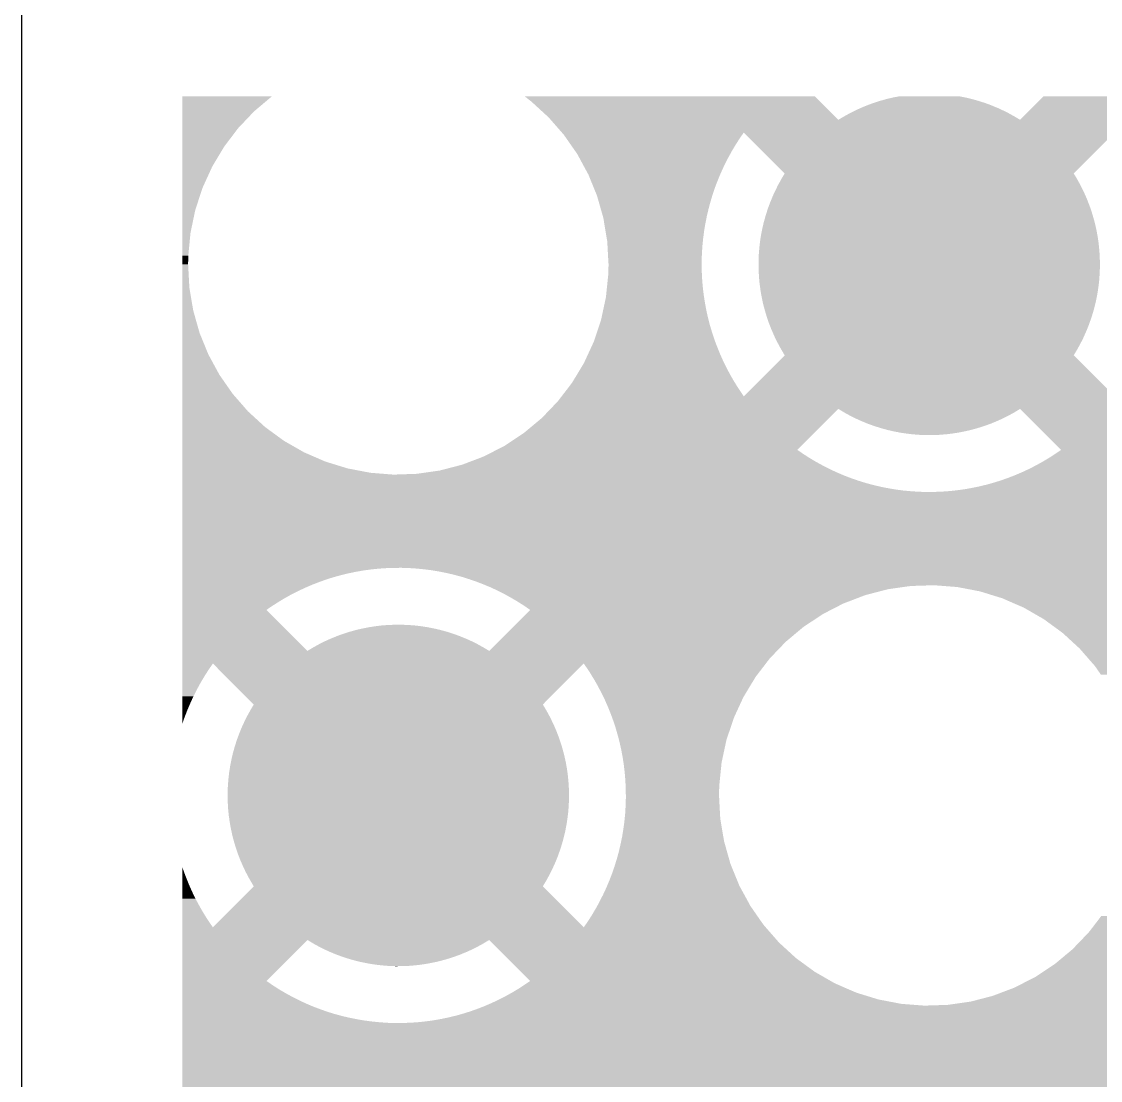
# Model space of a CAD drawing. Extents: x 295 to 953, y 10 to 290.
# Drawn here: x 522.48 to 541.25, y 106.65 to 125.06 of the extents above; entities that cross this region are included whole.
import ezdxf

# ---------------------------------------------------------------- set-up
doc = ezdxf.new("R2010")
doc.units = 0
doc.header["$LTSCALE"] = 5
doc.header["$MEASUREMENT"] = 0
doc.layers.add('GND1', color=7, linetype='CONTINUOUS')

msp = doc.modelspace()

# ---------------------------------------------------------------- linework, layer by layer
at = {"layer": 'GND1'}
msp.add_line((522.478, 271.397), (522.478, 75.599), dxfattribs=at)
for points in [[(525.272, 123.501), (525.272, 123.762), (526.523, 123.501), (526.832, 123.762)], [(525.272, 123.762), (525.272, 123.762), (526.832, 123.762), (526.833, 123.762)], [(525.272, 123.762), (525.272, 123.762), (526.833, 123.762), (526.832, 123.762)], [(531.35, 123.669), (531.232, 123.762), (536.372, 123.669), (536.28, 123.762)], [(531.232, 123.762), (531.232, 123.762), (536.28, 123.762), (536.279, 123.762)], [(537.421, 123.686), (537.525, 123.715), (539.118, 123.686), (539.013, 123.715)], [(537.525, 123.715), (537.532, 123.717), (539.013, 123.715), (539.007, 123.717)], [(537.532, 123.717), (537.637, 123.742), (539.007, 123.717), (538.901, 123.742)], [(537.637, 123.742), (537.644, 123.743), (538.901, 123.742), (538.895, 123.743)], [(537.644, 123.743), (537.741, 123.762), (538.895, 123.743), (538.797, 123.762)], [(540.048, 123.551), (540.259, 123.762), (547.967, 123.551), (547.457, 123.762)], [(531.648, 123.396), (531.35, 123.669), (536.645, 123.396), (536.372, 123.669)], [(536.888, 123.469), (536.985, 123.518), (539.651, 123.469), (539.553, 123.518)], [(536.985, 123.518), (536.991, 123.52), (539.553, 123.518), (539.548, 123.52)], [(536.991, 123.52), (537.09, 123.566), (539.548, 123.52), (539.449, 123.566)], [(537.09, 123.566), (537.096, 123.568), (539.449, 123.566), (539.443, 123.568)], [(537.096, 123.568), (537.196, 123.609), (539.443, 123.568), (539.342, 123.609)], [(537.196, 123.609), (537.202, 123.612), (539.342, 123.609), (539.336, 123.612)], [(537.202, 123.612), (537.305, 123.649), (539.336, 123.612), (539.234, 123.649)], [(537.305, 123.649), (537.311, 123.651), (539.234, 123.649), (539.228, 123.651)], [(537.311, 123.651), (537.414, 123.684), (539.228, 123.651), (539.124, 123.684)], [(537.414, 123.684), (537.421, 123.686), (539.124, 123.684), (539.118, 123.686)], [(539.851, 123.354), (540.047, 123.551), (548.049, 123.354), (547.967, 123.551)], [(525.272, 123.208), (525.272, 123.501), (526.245, 123.208), (526.523, 123.501)], [(531.685, 123.354), (531.648, 123.396), (536.688, 123.354), (536.645, 123.396)], [(531.877, 123.134), (531.685, 123.354), (548.141, 123.134), (548.049, 123.354)], [(536.688, 123.354), (536.781, 123.41), (539.851, 123.354), (539.757, 123.41)], [(536.781, 123.41), (536.787, 123.413), (539.757, 123.41), (539.752, 123.413)], [(536.787, 123.413), (536.882, 123.466), (539.752, 123.413), (539.656, 123.466)], [(536.882, 123.466), (536.888, 123.469), (539.656, 123.466), (539.651, 123.469)], [(525.272, 122.886), (525.272, 123.208), (526.001, 122.886), (526.245, 123.208)], [(531.914, 123.092), (531.877, 123.134), (535.014, 123.092), (535.043, 123.134)], [(535.755, 122.421), (535.043, 123.134), (540.783, 122.421), (541.496, 123.134)], [(531.961, 123.024), (531.914, 123.092), (534.967, 123.024), (535.014, 123.092)], [(532.039, 122.912), (531.961, 123.024), (534.896, 122.912), (534.967, 123.024)], [(525.272, 122.539), (525.272, 122.886), (525.794, 122.539), (526.001, 122.886)], [(532.119, 122.798), (532.039, 122.912), (534.828, 122.798), (534.896, 122.912)], [(532.145, 122.76), (532.119, 122.798), (534.808, 122.76), (534.828, 122.798)], [(532.188, 122.681), (532.145, 122.76), (534.764, 122.681), (534.808, 122.76)], [(532.252, 122.562), (532.188, 122.681), (534.704, 122.562), (534.764, 122.681)], [(525.272, 122.171), (525.272, 122.539), (525.626, 122.171), (525.794, 122.539)], [(532.318, 122.441), (532.252, 122.562), (534.649, 122.441), (534.704, 122.562)], [(532.338, 122.405), (532.318, 122.441), (534.633, 122.405), (534.649, 122.441)], [(532.373, 122.319), (532.338, 122.405), (534.597, 122.319), (534.633, 122.405)], [(535.727, 122.375), (535.755, 122.421), (540.812, 122.375), (540.783, 122.421)], [(532.424, 122.195), (532.373, 122.319), (534.549, 122.195), (534.597, 122.319)], [(532.475, 122.069), (532.424, 122.195), (534.506, 122.069), (534.549, 122.195)], [(535.616, 122.173), (535.64, 122.222), (540.923, 122.173), (540.898, 122.222)], [(535.64, 122.222), (535.67, 122.275), (540.898, 122.222), (540.869, 122.275)], [(535.67, 122.275), (535.696, 122.323), (540.869, 122.275), (540.842, 122.323)], [(535.696, 122.323), (535.727, 122.375), (540.842, 122.323), (540.812, 122.375)], [(525.272, 121.787), (525.272, 122.171), (525.5, 121.787), (525.626, 122.171)], [(532.49, 122.031), (532.475, 122.069), (534.494, 122.031), (534.506, 122.069)], [(532.516, 121.942), (532.49, 122.031), (534.467, 121.942), (534.494, 122.031)], [(535.521, 121.963), (535.541, 122.014), (541.019, 121.963), (540.997, 122.014)], [(535.541, 122.014), (535.566, 122.069), (540.997, 122.014), (540.973, 122.069)], [(535.566, 122.069), (535.589, 122.119), (540.973, 122.069), (540.949, 122.119)], [(535.589, 122.119), (535.616, 122.173), (540.949, 122.119), (540.923, 122.173)], [(532.552, 121.813), (532.516, 121.942), (534.432, 121.813), (534.467, 121.942)], [(535.458, 121.799), (535.479, 121.856), (541.08, 121.799), (541.06, 121.856)], [(535.479, 121.856), (535.498, 121.907), (541.06, 121.856), (541.04, 121.907)], [(535.498, 121.907), (535.521, 121.963), (541.04, 121.907), (541.019, 121.963)], [(525.272, 121.391), (525.272, 121.787), (525.417, 121.391), (525.5, 121.787)], [(532.589, 121.684), (532.552, 121.813), (534.401, 121.684), (534.432, 121.813)], [(532.601, 121.642), (532.589, 121.684), (534.393, 121.642), (534.401, 121.684)], [(532.615, 121.553), (532.601, 121.642), (534.375, 121.553), (534.393, 121.642)], [(535.392, 121.578), (535.409, 121.637), (541.146, 121.578), (541.13, 121.637)], [(535.409, 121.637), (535.423, 121.689), (541.13, 121.637), (541.115, 121.689)], [(535.423, 121.689), (535.442, 121.747), (541.115, 121.689), (541.097, 121.747)], [(535.442, 121.747), (535.458, 121.799), (541.097, 121.747), (541.08, 121.799)], [(532.637, 121.422), (532.615, 121.553), (534.353, 121.422), (534.375, 121.553)], [(535.355, 121.412), (535.366, 121.466), (541.184, 121.412), (541.172, 121.466)], [(535.366, 121.466), (535.38, 121.525), (541.172, 121.466), (541.159, 121.525)], [(535.38, 121.525), (535.392, 121.578), (541.159, 121.525), (541.146, 121.578)], [(525.272, 120.989), (525.272, 121.391), (525.378, 120.989), (525.417, 121.391)], [(532.659, 121.29), (532.637, 121.422), (534.336, 121.29), (534.353, 121.422)], [(532.667, 121.243), (532.659, 121.29), (534.331, 121.243), (534.336, 121.29)], [(535.326, 121.239), (535.335, 121.299), (541.212, 121.239), (541.204, 121.299)], [(535.335, 121.299), (535.344, 121.353), (541.204, 121.299), (541.194, 121.353)], [(535.344, 121.353), (535.355, 121.412), (541.194, 121.353), (541.184, 121.412)], [(532.672, 121.158), (532.667, 121.243), (534.323, 121.158), (534.331, 121.243)], [(532.679, 121.025), (532.672, 121.158), (534.314, 121.025), (534.323, 121.158)], [(535.304, 121.01), (535.309, 121.07), (541.234, 121.01), (541.23, 121.07)], [(535.309, 121.07), (535.313, 121.124), (541.23, 121.07), (541.225, 121.124)], [(535.313, 121.124), (535.32, 121.185), (541.225, 121.124), (541.219, 121.185)], [(535.32, 121.185), (535.326, 121.239), (541.219, 121.185), (541.212, 121.239)], [(525.272, 120.84), (525.272, 120.989), (525.375, 120.84), (525.378, 120.989)], [(532.687, 120.892), (532.679, 121.025), (534.31, 120.892), (534.314, 121.025)], [(532.69, 120.84), (532.687, 120.892), (534.31, 120.84), (534.31, 120.892)], [(535.299, 120.84), (535.3, 120.894), (541.239, 120.84), (541.238, 120.894)], [(535.3, 120.894), (535.302, 120.955), (541.238, 120.894), (541.237, 120.955)], [(535.302, 120.955), (535.304, 121.01), (541.237, 120.955), (541.234, 121.01)], [(525.272, 120.436), (525.272, 120.84), (525.397, 120.436), (525.375, 120.84)], [(532.686, 120.673), (532.687, 120.707), (534.314, 120.673), (534.312, 120.707)], [(532.687, 120.707), (532.69, 120.84), (534.312, 120.707), (534.31, 120.84)], [(535.3, 120.785), (535.299, 120.84), (541.239, 120.785), (541.239, 120.84)], [(535.301, 120.725), (535.3, 120.785), (541.236, 120.725), (541.239, 120.785)], [(535.305, 120.67), (535.301, 120.725), (541.234, 120.67), (541.236, 120.725)], [(532.662, 120.441), (532.676, 120.574), (534.33, 120.441), (534.319, 120.574)], [(532.676, 120.574), (532.686, 120.673), (534.319, 120.574), (534.314, 120.673)], [(535.308, 120.61), (535.305, 120.67), (541.23, 120.61), (541.234, 120.67)], [(535.313, 120.555), (535.308, 120.61), (541.226, 120.555), (541.23, 120.61)], [(535.319, 120.495), (535.313, 120.555), (541.219, 120.495), (541.226, 120.555)], [(525.272, 120.038), (525.272, 120.436), (525.464, 120.038), (525.397, 120.436)], [(532.649, 120.309), (532.662, 120.441), (534.346, 120.309), (534.33, 120.441)], [(535.327, 120.441), (535.319, 120.495), (541.212, 120.441), (541.219, 120.495)], [(535.335, 120.381), (535.327, 120.441), (541.203, 120.381), (541.212, 120.441)], [(535.344, 120.327), (535.335, 120.381), (541.195, 120.327), (541.203, 120.381)], [(535.355, 120.267), (535.344, 120.327), (541.183, 120.267), (541.195, 120.327)], [(532.597, 120.047), (532.625, 120.178), (534.39, 120.047), (534.366, 120.178)], [(532.625, 120.178), (532.645, 120.271), (534.366, 120.178), (534.352, 120.271)], [(532.645, 120.271), (532.649, 120.309), (534.352, 120.271), (534.346, 120.309)], [(535.366, 120.214), (535.355, 120.267), (541.173, 120.214), (541.183, 120.267)], [(535.379, 120.155), (535.366, 120.214), (541.159, 120.155), (541.173, 120.214)], [(535.393, 120.102), (535.379, 120.155), (541.146, 120.102), (541.159, 120.155)], [(525.272, 119.649), (525.272, 120.038), (525.574, 119.649), (525.464, 120.038)], [(532.569, 119.917), (532.597, 120.047), (534.419, 119.917), (534.39, 120.047)], [(535.408, 120.043), (535.393, 120.102), (541.13, 120.043), (541.146, 120.102)], [(535.424, 119.991), (535.408, 120.043), (541.115, 119.991), (541.13, 120.043)], [(535.441, 119.933), (535.424, 119.991), (541.097, 119.933), (541.115, 119.991)], [(532.489, 119.661), (532.531, 119.788), (534.49, 119.661), (534.452, 119.788)], [(532.531, 119.788), (532.56, 119.876), (534.452, 119.788), (534.43, 119.876)], [(532.56, 119.876), (532.569, 119.917), (534.43, 119.876), (534.419, 119.917)], [(535.459, 119.881), (535.441, 119.933), (541.08, 119.881), (541.097, 119.933)], [(535.478, 119.824), (535.459, 119.881), (541.059, 119.824), (541.08, 119.881)], [(535.498, 119.773), (535.478, 119.824), (541.041, 119.773), (541.059, 119.824)], [(535.52, 119.716), (535.498, 119.773), (541.018, 119.716), (541.041, 119.773)], [(525.272, 119.274), (525.272, 119.649), (525.727, 119.274), (525.574, 119.649)], [(532.446, 119.534), (532.489, 119.661), (534.532, 119.534), (534.49, 119.661)], [(535.542, 119.666), (535.52, 119.716), (540.997, 119.666), (541.018, 119.716)], [(535.566, 119.61), (535.542, 119.666), (540.972, 119.61), (540.997, 119.666)], [(535.589, 119.561), (535.566, 119.61), (540.95, 119.561), (540.972, 119.61)], [(532.337, 119.286), (532.394, 119.41), (534.628, 119.286), (534.578, 119.41)], [(532.394, 119.41), (532.432, 119.492), (534.578, 119.41), (534.547, 119.492)], [(532.432, 119.492), (532.446, 119.534), (534.547, 119.492), (534.532, 119.534)], [(535.615, 119.507), (535.589, 119.561), (540.923, 119.507), (540.95, 119.561)], [(535.641, 119.458), (535.615, 119.507), (540.898, 119.458), (540.923, 119.507)], [(535.669, 119.405), (535.641, 119.458), (540.869, 119.405), (540.898, 119.458)], [(535.696, 119.357), (535.669, 119.405), (540.843, 119.357), (540.869, 119.405)], [(525.272, 118.919), (525.272, 119.274), (525.92, 118.919), (525.727, 119.274)], [(532.281, 119.165), (532.337, 119.286), (534.682, 119.165), (534.628, 119.286)], [(535.043, 118.546), (535.755, 119.258), (541.496, 118.546), (540.783, 119.258)], [(535.727, 119.305), (535.696, 119.357), (540.811, 119.305), (540.843, 119.357)], [(535.755, 119.258), (535.727, 119.305), (540.783, 119.258), (540.811, 119.305)], [(532.144, 118.928), (532.214, 119.045), (534.803, 118.928), (534.74, 119.045)], [(532.214, 119.045), (532.263, 119.126), (534.74, 119.045), (534.701, 119.126)], [(532.263, 119.126), (532.281, 119.165), (534.701, 119.126), (534.682, 119.165)], [(525.272, 118.588), (525.272, 118.919), (526.151, 118.588), (525.92, 118.919)], [(532.074, 118.812), (532.144, 118.928), (534.869, 118.812), (534.803, 118.928)], [(531.908, 118.589), (531.993, 118.699), (535.013, 118.589), (534.939, 118.699)], [(531.993, 118.699), (532.054, 118.78), (534.939, 118.699), (534.889, 118.78)], [(532.054, 118.78), (532.074, 118.812), (534.889, 118.78), (534.869, 118.812)], [(525.272, 118.283), (525.272, 118.588), (526.417, 118.283), (526.151, 118.588)], [(531.681, 118.326), (531.808, 118.459), (548.182, 118.326), (548.182, 118.459)], [(531.808, 118.459), (531.875, 118.546), (548.182, 118.459), (548.182, 118.546)], [(531.875, 118.546), (531.908, 118.589), (535.043, 118.546), (535.013, 118.589)], [(525.272, 118.01), (525.272, 118.283), (526.715, 118.01), (526.417, 118.283)], [(531.529, 118.167), (531.681, 118.326), (536.529, 118.167), (536.688, 118.326)], [(536.781, 118.27), (536.688, 118.326), (539.757, 118.27), (539.851, 118.326)], [(536.786, 118.266), (536.781, 118.27), (539.752, 118.266), (539.757, 118.27)], [(536.882, 118.214), (536.786, 118.266), (539.657, 118.214), (539.752, 118.266)], [(540.561, 117.616), (539.851, 118.326), (548.182, 117.616), (548.182, 118.326)], [(531.218, 117.908), (531.529, 118.167), (536.27, 117.908), (536.529, 118.167)], [(536.887, 118.211), (536.882, 118.214), (539.651, 118.211), (539.657, 118.214)], [(536.985, 118.162), (536.887, 118.211), (539.554, 118.162), (539.651, 118.211)], [(536.99, 118.159), (536.985, 118.162), (539.548, 118.159), (539.554, 118.162)], [(537.09, 118.114), (536.99, 118.159), (539.449, 118.114), (539.548, 118.159)], [(537.095, 118.112), (537.09, 118.114), (539.443, 118.112), (539.449, 118.114)], [(537.197, 118.07), (537.095, 118.112), (539.342, 118.07), (539.443, 118.112)], [(537.202, 118.068), (537.197, 118.07), (539.336, 118.068), (539.342, 118.07)], [(537.305, 118.031), (537.202, 118.068), (539.234, 118.031), (539.336, 118.068)], [(525.272, 117.772), (525.272, 118.01), (527.041, 117.772), (526.715, 118.01)], [(530.881, 117.684), (531.218, 117.908), (536.046, 117.684), (536.27, 117.908)], [(537.31, 118.029), (537.305, 118.031), (539.228, 118.029), (539.234, 118.031)], [(537.415, 117.996), (537.31, 118.029), (539.124, 117.996), (539.228, 118.029)], [(537.42, 117.994), (537.415, 117.996), (539.118, 117.994), (539.124, 117.996)], [(537.526, 117.965), (537.42, 117.994), (539.013, 117.965), (539.118, 117.994)], [(537.531, 117.963), (537.526, 117.965), (539.007, 117.963), (539.013, 117.965)], [(537.638, 117.938), (537.531, 117.963), (538.901, 117.938), (539.007, 117.963)], [(537.643, 117.937), (537.638, 117.938), (538.895, 117.937), (538.901, 117.938)], [(537.751, 117.916), (537.643, 117.937), (538.788, 117.916), (538.895, 117.937)], [(537.756, 117.914), (537.751, 117.916), (538.781, 117.914), (538.788, 117.916)], [(537.865, 117.898), (537.756, 117.914), (538.674, 117.898), (538.781, 117.914)], [(537.87, 117.897), (537.865, 117.898), (538.667, 117.897), (538.674, 117.898)], [(537.98, 117.884), (537.87, 117.897), (538.56, 117.884), (538.667, 117.897)], [(537.985, 117.884), (537.98, 117.884), (538.552, 117.884), (538.56, 117.884)], [(538.095, 117.875), (537.985, 117.884), (538.445, 117.875), (538.552, 117.884)], [(525.272, 117.571), (525.272, 117.772), (527.392, 117.571), (527.041, 117.772)], [(538.1, 117.875), (538.095, 117.875), (538.436, 117.875), (538.445, 117.875)], [(538.212, 117.87), (538.1, 117.875), (538.33, 117.87), (538.436, 117.875)], [(538.215, 117.87), (538.212, 117.87), (538.215, 117.87), (538.33, 117.87)], [(525.272, 117.41), (525.272, 117.571), (527.763, 117.41), (527.392, 117.571)], [(530.522, 117.5), (530.596, 117.538), (536.145, 117.5), (536.085, 117.538)], [(530.596, 117.538), (530.743, 117.613), (536.085, 117.538), (535.975, 117.613)], [(530.743, 117.613), (530.881, 117.684), (535.975, 117.613), (536.046, 117.684)], [(540.366, 117.481), (540.477, 117.554), (548.198, 117.481), (548.19, 117.554)], [(540.477, 117.554), (540.563, 117.613), (548.19, 117.554), (548.183, 117.613)], [(540.563, 117.613), (540.561, 117.616), (548.183, 117.613), (548.182, 117.616)], [(525.272, 117.291), (525.272, 117.41), (528.149, 117.291), (527.763, 117.41)], [(529.833, 117.275), (530.064, 117.335), (536.547, 117.275), (536.428, 117.335)], [(530.064, 117.335), (530.144, 117.356), (536.428, 117.335), (536.39, 117.356)], [(530.144, 117.356), (530.257, 117.399), (536.39, 117.356), (536.311, 117.399)], [(530.257, 117.399), (530.435, 117.466), (536.311, 117.399), (536.197, 117.466)], [(530.435, 117.466), (530.522, 117.5), (536.197, 117.466), (536.145, 117.5)], [(540.031, 117.294), (540.135, 117.348), (548.246, 117.294), (548.229, 117.348)], [(540.135, 117.348), (540.252, 117.413), (548.229, 117.348), (548.208, 117.413)], [(540.252, 117.413), (540.27, 117.424), (548.208, 117.413), (548.205, 117.424)], [(540.27, 117.424), (540.366, 117.481), (548.205, 117.424), (548.198, 117.481)], [(525.272, 117.215), (525.272, 117.291), (528.546, 117.215), (528.149, 117.291)], [(525.272, 117.183), (525.272, 117.215), (528.949, 117.183), (528.546, 117.215)], [(525.272, 117.167), (525.272, 117.183), (536.79, 117.167), (536.752, 117.183)], [(525.272, 117.12), (525.272, 117.167), (536.914, 117.12), (536.79, 117.167)], [(528.949, 117.183), (529.353, 117.197), (536.752, 117.183), (536.721, 117.197)], [(529.353, 117.197), (529.509, 117.219), (536.721, 117.197), (536.668, 117.219)], [(529.509, 117.219), (529.753, 117.254), (536.668, 117.219), (536.592, 117.254)], [(529.753, 117.254), (529.833, 117.275), (536.592, 117.254), (536.547, 117.275)], [(539.525, 117.085), (539.651, 117.13), (548.333, 117.085), (548.315, 117.13)], [(539.651, 117.13), (539.775, 117.178), (548.315, 117.13), (548.295, 117.178)], [(539.775, 117.178), (539.897, 117.231), (548.295, 117.178), (548.273, 117.231)], [(539.897, 117.231), (540.017, 117.287), (548.273, 117.231), (548.249, 117.287)], [(540.017, 117.287), (540.031, 117.294), (548.249, 117.287), (548.246, 117.294)], [(525.272, 117.076), (525.272, 117.12), (537.04, 117.076), (536.914, 117.12)], [(525.272, 117.037), (525.272, 117.076), (537.167, 117.037), (537.04, 117.076)], [(525.272, 117.002), (525.272, 117.037), (537.296, 117.002), (537.167, 117.037)], [(525.272, 116.972), (525.272, 117.002), (537.425, 116.972), (537.296, 117.002)], [(525.272, 116.946), (525.272, 116.972), (537.556, 116.946), (537.425, 116.972)], [(525.272, 116.924), (525.272, 116.946), (537.687, 116.924), (537.556, 116.946)], [(538.88, 116.928), (539.011, 116.951), (548.398, 116.928), (548.389, 116.951)], [(539.011, 116.951), (539.141, 116.978), (548.389, 116.951), (548.378, 116.978)], [(539.141, 116.978), (539.27, 117.009), (548.378, 116.978), (548.365, 117.009)], [(539.27, 117.009), (539.398, 117.045), (548.365, 117.009), (548.35, 117.045)], [(539.398, 117.045), (539.525, 117.085), (548.35, 117.045), (548.333, 117.085)], [(525.272, 116.906), (525.272, 116.924), (537.819, 116.906), (537.687, 116.924)], [(525.272, 116.894), (525.272, 116.906), (537.951, 116.894), (537.819, 116.906)], [(525.272, 116.885), (525.272, 116.894), (538.084, 116.885), (537.951, 116.894)], [(525.272, 116.881), (525.272, 116.885), (538.217, 116.881), (538.084, 116.885)], [(525.272, 116.311), (525.272, 116.881), (548.654, 116.311), (548.418, 116.881)], [(538.217, 116.881), (538.35, 116.882), (548.418, 116.881), (548.418, 116.882)], [(538.35, 116.882), (538.483, 116.887), (548.418, 116.882), (548.416, 116.887)], [(538.483, 116.887), (538.616, 116.896), (548.416, 116.887), (548.412, 116.896)], [(538.616, 116.896), (538.748, 116.91), (548.412, 116.896), (548.406, 116.91)], [(538.748, 116.91), (538.88, 116.928), (548.406, 116.91), (548.398, 116.928)], [(525.272, 116.142), (525.272, 116.311), (548.748, 116.142), (548.654, 116.311)], [(525.272, 115.999), (525.272, 116.142), (548.879, 115.999), (548.748, 116.142)], [(525.272, 115.89), (525.272, 115.999), (549.038, 115.89), (548.879, 115.999)], [(525.272, 115.859), (525.272, 115.89), (549.105, 115.859), (549.038, 115.89)], [(525.272, 115.562), (525.272, 115.859), (549.816, 115.562), (549.105, 115.859)], [(525.272, 115.561), (525.272, 115.562), (528.952, 115.561), (529.085, 115.562)], [(525.272, 115.556), (525.272, 115.561), (528.819, 115.556), (528.952, 115.561)], [(525.272, 115.547), (525.272, 115.556), (528.686, 115.547), (528.819, 115.556)], [(525.272, 115.533), (525.272, 115.547), (528.554, 115.533), (528.686, 115.547)], [(525.272, 115.515), (525.272, 115.533), (528.422, 115.515), (528.554, 115.533)], [(525.272, 115.492), (525.272, 115.515), (528.291, 115.492), (528.422, 115.515)], [(525.272, 115.465), (525.272, 115.492), (528.161, 115.465), (528.291, 115.492)], [(525.272, 115.433), (525.272, 115.465), (528.031, 115.433), (528.161, 115.465)], [(529.218, 115.558), (529.085, 115.562), (549.825, 115.558), (549.816, 115.562)], [(529.35, 115.549), (529.218, 115.558), (549.846, 115.549), (549.825, 115.558)], [(529.483, 115.536), (529.35, 115.549), (549.876, 115.536), (549.846, 115.549)], [(529.615, 115.519), (529.483, 115.536), (549.918, 115.519), (549.876, 115.536)], [(529.746, 115.497), (529.615, 115.519), (549.97, 115.497), (549.918, 115.519)], [(529.876, 115.471), (529.746, 115.497), (550.033, 115.471), (549.97, 115.497)], [(529.985, 115.445), (529.876, 115.471), (550.094, 115.445), (550.033, 115.471)], [(530.006, 115.44), (529.985, 115.445), (550.111, 115.44), (550.094, 115.445)], [(530.134, 115.406), (530.006, 115.44), (550.232, 115.406), (550.111, 115.44)], [(525.272, 115.398), (525.272, 115.433), (527.903, 115.398), (528.031, 115.433)], [(525.272, 115.358), (525.272, 115.398), (527.776, 115.358), (527.903, 115.398)], [(525.272, 115.313), (525.272, 115.358), (527.651, 115.313), (527.776, 115.358)], [(525.272, 115.265), (525.272, 115.313), (527.527, 115.265), (527.651, 115.313)], [(525.272, 115.212), (525.272, 115.265), (527.405, 115.212), (527.527, 115.265)], [(530.179, 115.392), (530.134, 115.406), (550.28, 115.392), (550.232, 115.406)], [(530.216, 115.38), (530.179, 115.392), (550.418, 115.38), (550.28, 115.392)], [(530.261, 115.366), (530.216, 115.38), (614.876, 115.366), (614.882, 115.38)], [(530.387, 115.323), (530.261, 115.366), (614.857, 115.323), (614.876, 115.366)], [(530.405, 115.316), (530.387, 115.323), (614.854, 115.316), (614.857, 115.323)], [(530.511, 115.275), (530.405, 115.316), (614.839, 115.275), (614.854, 115.316)], [(530.549, 115.259), (530.511, 115.275), (614.833, 115.259), (614.839, 115.275)], [(530.58, 115.246), (530.549, 115.259), (537.949, 115.246), (538.353, 115.259)], [(538.547, 115.244), (538.353, 115.259), (614.827, 115.244), (614.833, 115.259)], [(525.272, 115.155), (525.272, 115.212), (527.284, 115.155), (527.405, 115.212)], [(525.272, 115.095), (525.272, 115.155), (527.166, 115.095), (527.284, 115.155)], [(525.272, 115.03), (525.272, 115.095), (527.05, 115.03), (527.166, 115.095)], [(530.634, 115.224), (530.58, 115.246), (537.792, 115.224), (537.949, 115.246)], [(530.71, 115.189), (530.634, 115.224), (537.549, 115.189), (537.792, 115.224)], [(530.755, 115.168), (530.71, 115.189), (537.468, 115.168), (537.549, 115.189)], [(530.873, 115.108), (530.755, 115.168), (537.237, 115.108), (537.468, 115.168)], [(530.911, 115.087), (530.873, 115.108), (537.157, 115.087), (537.237, 115.108)], [(530.99, 115.044), (530.911, 115.087), (537.044, 115.044), (537.157, 115.087)], [(538.756, 115.228), (538.547, 115.244), (614.822, 115.228), (614.827, 115.244)], [(539.055, 115.171), (538.756, 115.228), (614.805, 115.171), (614.822, 115.228)], [(539.153, 115.152), (539.055, 115.171), (614.8, 115.152), (614.805, 115.171)], [(539.334, 115.096), (539.153, 115.152), (614.787, 115.096), (614.8, 115.152)], [(539.539, 115.033), (539.334, 115.096), (614.775, 115.033), (614.787, 115.096)], [(525.272, 114.961), (525.272, 115.03), (526.936, 114.961), (527.05, 115.03)], [(525.272, 114.889), (525.272, 114.961), (526.824, 114.889), (526.936, 114.961)], [(525.272, 114.83), (525.272, 114.889), (526.738, 114.83), (526.824, 114.889)], [(531.105, 114.976), (530.99, 115.044), (536.867, 114.976), (537.044, 115.044)], [(531.157, 114.943), (531.105, 114.976), (536.78, 114.943), (536.867, 114.976)], [(531.217, 114.905), (531.157, 114.943), (536.705, 114.905), (536.78, 114.943)], [(531.326, 114.83), (531.217, 114.905), (536.559, 114.83), (536.705, 114.905)], [(539.567, 115.021), (539.539, 115.033), (614.773, 115.021), (614.775, 115.033)], [(539.742, 114.944), (539.567, 115.021), (614.764, 114.944), (614.773, 115.021)], [(539.91, 114.872), (539.742, 114.944), (614.759, 114.872), (614.764, 114.944)], [(525.272, 114.117), (525.272, 114.83), (527.451, 114.117), (526.738, 114.83)], [(531.032, 114.535), (531.255, 114.758), (536.083, 114.535), (536.42, 114.758)], [(531.255, 114.758), (531.326, 114.83), (536.42, 114.758), (536.559, 114.83)], [(539.917, 114.868), (539.91, 114.872), (614.759, 114.868), (614.759, 114.872)], [(540.051, 114.791), (539.917, 114.868), (614.758, 114.791), (614.759, 114.868)], [(540.184, 114.714), (540.051, 114.791), (614.762, 114.714), (614.758, 114.791)], [(540.26, 114.671), (540.184, 114.714), (614.767, 114.671), (614.762, 114.714)], [(528.295, 114.48), (528.4, 114.505), (529.77, 114.48), (529.664, 114.505)], [(528.4, 114.505), (528.407, 114.506), (529.664, 114.505), (529.658, 114.506)], [(528.407, 114.506), (528.513, 114.527), (529.658, 114.506), (529.551, 114.527)], [(528.513, 114.527), (528.52, 114.528), (529.551, 114.527), (529.545, 114.528)], [(528.52, 114.528), (528.627, 114.545), (529.545, 114.528), (529.437, 114.545)], [(528.627, 114.545), (528.634, 114.546), (529.437, 114.545), (529.431, 114.546)], [(528.634, 114.546), (528.742, 114.559), (529.431, 114.546), (529.322, 114.559)], [(528.742, 114.559), (528.749, 114.559), (529.322, 114.559), (529.317, 114.559)], [(528.749, 114.559), (528.856, 114.568), (529.317, 114.559), (529.207, 114.568)], [(528.856, 114.568), (528.865, 114.568), (529.207, 114.568), (529.202, 114.568)], [(528.865, 114.568), (528.972, 114.572), (529.202, 114.568), (529.09, 114.572)], [(528.972, 114.572), (529.087, 114.572), (529.09, 114.572), (529.087, 114.572)], [(530.773, 114.276), (531.032, 114.535), (535.773, 114.276), (536.083, 114.535)], [(540.305, 114.638), (540.26, 114.671), (614.771, 114.638), (614.767, 114.671)], [(540.409, 114.562), (540.305, 114.638), (614.784, 114.562), (614.771, 114.638)], [(540.511, 114.488), (540.409, 114.562), (614.801, 114.488), (614.784, 114.562)], [(527.754, 114.284), (527.853, 114.329), (530.311, 114.284), (530.212, 114.329)], [(527.853, 114.329), (527.859, 114.331), (530.212, 114.329), (530.206, 114.331)], [(527.859, 114.331), (527.959, 114.372), (530.206, 114.331), (530.105, 114.372)], [(527.959, 114.372), (527.965, 114.375), (530.105, 114.372), (530.099, 114.375)], [(527.965, 114.375), (528.068, 114.412), (530.099, 114.375), (529.997, 114.412)], [(528.068, 114.412), (528.074, 114.414), (529.997, 114.412), (529.991, 114.414)], [(528.074, 114.414), (528.177, 114.447), (529.991, 114.414), (529.887, 114.447)], [(528.177, 114.447), (528.184, 114.449), (529.887, 114.447), (529.881, 114.449)], [(528.184, 114.449), (528.288, 114.478), (529.881, 114.449), (529.776, 114.478)], [(528.288, 114.478), (528.295, 114.48), (529.776, 114.478), (529.77, 114.48)], [(540.587, 114.432), (540.511, 114.488), (614.817, 114.432), (614.801, 114.488)], [(540.607, 114.414), (540.587, 114.432), (614.822, 114.414), (614.817, 114.432)], [(540.686, 114.342), (540.607, 114.414), (614.848, 114.342), (614.822, 114.414)], [(540.763, 114.271), (540.686, 114.342), (614.878, 114.271), (614.848, 114.342)], [(527.451, 114.117), (527.544, 114.173), (530.614, 114.117), (530.52, 114.173)], [(527.544, 114.173), (527.55, 114.176), (530.52, 114.173), (530.515, 114.176)], [(527.55, 114.176), (527.645, 114.229), (530.515, 114.176), (530.419, 114.229)], [(527.645, 114.229), (527.651, 114.232), (530.419, 114.229), (530.414, 114.232)], [(527.651, 114.232), (527.748, 114.281), (530.414, 114.232), (530.316, 114.281)], [(527.748, 114.281), (527.754, 114.284), (530.316, 114.281), (530.311, 114.284)], [(530.614, 114.117), (530.773, 114.276), (535.621, 114.117), (535.773, 114.276)], [(540.838, 114.202), (540.763, 114.271), (614.912, 114.202), (614.878, 114.271)], [(540.885, 114.159), (540.838, 114.202), (614.937, 114.159), (614.912, 114.202)], [(540.906, 114.135), (540.885, 114.159), (614.95, 114.135), (614.937, 114.159)], [(540.962, 114.071), (540.906, 114.135), (614.992, 114.071), (614.95, 114.135)], [(525.272, 113.984), (525.272, 114.117), (535.493, 113.984), (535.621, 114.117)], [(525.272, 113.897), (525.272, 113.984), (535.427, 113.897), (535.493, 113.984)], [(540.973, 114.058), (540.962, 114.071), (615.001, 114.058), (614.992, 114.071)], [(540.998, 114.03), (540.973, 114.058), (669.978, 114.03), (670.012, 114.058)], [(541.038, 113.984), (540.998, 114.03), (669.938, 113.984), (669.978, 114.03)], [(541.151, 113.855), (541.038, 113.984), (615.422, 113.855), (615.551, 113.984)], [(525.272, 113.787), (525.272, 113.897), (525.73, 113.787), (525.806, 113.897)], [(525.272, 113.675), (525.272, 113.787), (525.659, 113.675), (525.73, 113.787)], [(526.518, 113.184), (525.806, 113.897), (531.546, 113.184), (532.259, 113.897)], [(532.289, 113.854), (532.259, 113.897), (535.394, 113.854), (535.427, 113.897)], [(532.363, 113.744), (532.289, 113.854), (535.309, 113.744), (535.394, 113.854)], [(541.227, 113.746), (541.151, 113.855), (615.313, 113.746), (615.422, 113.855)], [(525.272, 113.561), (525.272, 113.675), (525.591, 113.561), (525.659, 113.675)], [(525.272, 113.444), (525.272, 113.561), (525.527, 113.444), (525.591, 113.561)], [(532.412, 113.663), (532.363, 113.744), (535.247, 113.663), (535.309, 113.744)], [(532.433, 113.63), (532.412, 113.663), (535.228, 113.63), (535.247, 113.663)], [(532.499, 113.515), (532.433, 113.63), (535.158, 113.515), (535.228, 113.63)], [(541.256, 113.704), (541.227, 113.746), (615.377, 113.704), (615.313, 113.746)], [(525.272, 113.325), (525.272, 113.444), (525.467, 113.325), (525.527, 113.444)], [(532.561, 113.397), (532.499, 113.515), (535.087, 113.397), (535.158, 113.515)], [(532.6, 113.317), (532.561, 113.397), (535.039, 113.317), (535.087, 113.397)], [(525.272, 113.204), (525.272, 113.325), (525.412, 113.204), (525.467, 113.325)], [(525.272, 113.082), (525.272, 113.204), (525.36, 113.082), (525.412, 113.204)], [(532.62, 113.278), (532.6, 113.317), (535.02, 113.278), (535.039, 113.317)], [(532.674, 113.156), (532.62, 113.278), (534.964, 113.156), (535.02, 113.278)], [(525.272, 112.958), (525.272, 113.082), (525.312, 112.958), (525.36, 113.082)], [(526.403, 112.985), (526.433, 113.038), (531.661, 112.985), (531.632, 113.038)], [(526.433, 113.038), (526.459, 113.086), (531.632, 113.038), (531.605, 113.086)], [(526.459, 113.086), (526.49, 113.138), (531.605, 113.086), (531.575, 113.138)], [(526.49, 113.138), (526.518, 113.184), (531.575, 113.138), (531.546, 113.184)], [(532.724, 113.033), (532.674, 113.156), (534.907, 113.033), (534.964, 113.156)], [(532.755, 112.95), (532.724, 113.033), (534.869, 112.95), (534.907, 113.033)], [(525.272, 112.843), (525.272, 112.958), (525.272, 112.843), (525.312, 112.958)], [(525.272, 112.842), (525.272, 112.843), (525.272, 112.842), (525.272, 112.843)], [(526.304, 112.777), (526.329, 112.832), (531.76, 112.777), (531.736, 112.832)], [(526.329, 112.832), (526.352, 112.882), (531.736, 112.832), (531.712, 112.882)], [(526.352, 112.882), (526.379, 112.936), (531.712, 112.882), (531.686, 112.936)], [(526.379, 112.936), (526.403, 112.985), (531.686, 112.936), (531.661, 112.985)], [(532.77, 112.908), (532.755, 112.95), (534.855, 112.908), (534.869, 112.95)], [(532.812, 112.782), (532.77, 112.908), (534.813, 112.782), (534.855, 112.908)], [(526.242, 112.619), (526.261, 112.67), (531.823, 112.619), (531.803, 112.67)], [(526.261, 112.67), (526.284, 112.727), (531.803, 112.67), (531.782, 112.727)], [(526.284, 112.727), (526.304, 112.777), (531.782, 112.727), (531.76, 112.777)], [(532.849, 112.654), (532.812, 112.782), (534.77, 112.654), (534.813, 112.782)], [(532.872, 112.567), (532.849, 112.654), (534.741, 112.567), (534.77, 112.654)], [(526.172, 112.4), (526.186, 112.452), (531.893, 112.4), (531.878, 112.452)], [(526.186, 112.452), (526.205, 112.51), (531.878, 112.452), (531.86, 112.51)], [(526.205, 112.51), (526.221, 112.562), (531.86, 112.51), (531.843, 112.562)], [(526.221, 112.562), (526.242, 112.619), (531.843, 112.562), (531.823, 112.619)], [(532.882, 112.526), (532.872, 112.567), (534.732, 112.526), (534.741, 112.567)], [(532.911, 112.396), (532.882, 112.526), (534.704, 112.396), (534.732, 112.526)], [(526.129, 112.229), (526.143, 112.288), (531.935, 112.229), (531.922, 112.288)], [(526.143, 112.288), (526.155, 112.341), (531.922, 112.288), (531.909, 112.341)], [(526.155, 112.341), (526.172, 112.4), (531.909, 112.341), (531.893, 112.4)], [(532.936, 112.265), (532.911, 112.396), (534.676, 112.265), (534.704, 112.396)], [(532.95, 112.172), (532.936, 112.265), (534.656, 112.172), (534.676, 112.265)], [(526.089, 112.002), (526.099, 112.062), (531.975, 112.002), (531.967, 112.062)], [(526.099, 112.062), (526.107, 112.116), (531.967, 112.062), (531.957, 112.116)], [(526.107, 112.116), (526.119, 112.175), (531.957, 112.116), (531.947, 112.175)], [(526.119, 112.175), (526.129, 112.229), (531.947, 112.175), (531.935, 112.229)], [(532.956, 112.133), (532.95, 112.172), (534.653, 112.133), (534.656, 112.172)], [(532.971, 112.001), (532.956, 112.133), (534.639, 112.001), (534.653, 112.133)], [(526.072, 111.833), (526.076, 111.887), (531.993, 111.833), (531.988, 111.887)], [(526.076, 111.887), (526.083, 111.948), (531.988, 111.887), (531.982, 111.948)], [(526.083, 111.948), (526.089, 112.002), (531.982, 111.948), (531.975, 112.002)], [(532.982, 111.869), (532.971, 112.001), (534.626, 111.869), (534.639, 112.001)], [(526.063, 111.657), (526.065, 111.718), (532.001, 111.657), (532, 111.718)], [(526.065, 111.718), (526.067, 111.773), (532, 111.718), (531.997, 111.773)], [(526.067, 111.773), (526.072, 111.833), (531.997, 111.773), (531.993, 111.833)], [(532.987, 111.77), (532.982, 111.869), (534.616, 111.77), (534.626, 111.869)], [(532.989, 111.736), (532.987, 111.77), (534.615, 111.736), (534.616, 111.77)], [(532.991, 111.603), (532.989, 111.736), (534.612, 111.603), (534.615, 111.736)], [(526.062, 111.603), (526.063, 111.657), (532.002, 111.603), (532.001, 111.657)], [(526.063, 111.548), (526.062, 111.603), (532.002, 111.548), (532.002, 111.603)], [(526.064, 111.488), (526.063, 111.548), (532, 111.488), (532.002, 111.548)], [(532.987, 111.418), (532.991, 111.551), (534.622, 111.418), (534.615, 111.551)], [(532.991, 111.551), (532.991, 111.603), (534.615, 111.551), (534.612, 111.603)], [(526.068, 111.433), (526.064, 111.488), (531.997, 111.433), (532, 111.488)], [(526.071, 111.373), (526.068, 111.433), (531.993, 111.373), (531.997, 111.433)], [(526.076, 111.318), (526.071, 111.373), (531.989, 111.318), (531.993, 111.373)], [(526.082, 111.258), (526.076, 111.318), (531.982, 111.258), (531.989, 111.318)], [(532.979, 111.285), (532.987, 111.418), (534.629, 111.285), (534.622, 111.418)], [(526.09, 111.204), (526.082, 111.258), (531.975, 111.204), (531.982, 111.258)], [(526.098, 111.144), (526.09, 111.204), (531.966, 111.144), (531.975, 111.204)], [(526.107, 111.09), (526.098, 111.144), (531.958, 111.09), (531.966, 111.144)], [(532.948, 111.021), (532.966, 111.152), (534.664, 111.021), (534.642, 111.152)], [(532.966, 111.152), (532.97, 111.199), (534.642, 111.152), (534.634, 111.199)], [(532.97, 111.199), (532.979, 111.285), (534.634, 111.199), (534.629, 111.285)], [(526.118, 111.03), (526.107, 111.09), (531.946, 111.03), (531.958, 111.09)], [(526.13, 110.977), (526.118, 111.03), (531.936, 110.977), (531.946, 111.03)], [(526.142, 110.918), (526.13, 110.977), (531.922, 110.918), (531.936, 110.977)], [(532.927, 110.889), (532.948, 111.021), (534.686, 110.889), (534.664, 111.021)], [(526.156, 110.865), (526.142, 110.918), (531.909, 110.865), (531.922, 110.918)], [(526.171, 110.806), (526.156, 110.865), (531.893, 110.806), (531.909, 110.865)], [(526.187, 110.754), (526.171, 110.806), (531.878, 110.754), (531.893, 110.806)], [(526.204, 110.696), (526.187, 110.754), (531.86, 110.696), (531.878, 110.754)], [(532.87, 110.629), (532.9, 110.759), (534.75, 110.629), (534.713, 110.759)], [(532.9, 110.759), (532.909, 110.801), (534.713, 110.759), (534.701, 110.801)], [(532.909, 110.801), (532.927, 110.889), (534.701, 110.801), (534.686, 110.889)], [(526.222, 110.644), (526.204, 110.696), (531.843, 110.644), (531.86, 110.696)], [(526.241, 110.587), (526.222, 110.644), (531.822, 110.587), (531.843, 110.644)], [(526.261, 110.536), (526.241, 110.587), (531.804, 110.536), (531.822, 110.587)], [(532.835, 110.501), (532.87, 110.629), (534.786, 110.501), (534.75, 110.629)], [(526.283, 110.479), (526.261, 110.536), (531.781, 110.479), (531.804, 110.536)], [(526.305, 110.429), (526.283, 110.479), (531.76, 110.429), (531.781, 110.479)], [(526.329, 110.374), (526.305, 110.429), (531.735, 110.374), (531.76, 110.429)], [(526.352, 110.324), (526.329, 110.374), (531.713, 110.324), (531.735, 110.374)], [(532.752, 110.248), (532.796, 110.374), (534.878, 110.248), (534.827, 110.374)], [(532.796, 110.374), (532.807, 110.412), (534.827, 110.374), (534.811, 110.412)], [(532.807, 110.412), (532.835, 110.501), (534.811, 110.412), (534.786, 110.501)], [(525.272, 110.364), (525.272, 110.365), (525.272, 110.364), (525.272, 110.365)], [(525.272, 110.297), (525.272, 110.364), (525.295, 110.297), (525.272, 110.364)], [(525.272, 110.173), (525.272, 110.297), (525.341, 110.173), (525.295, 110.297)], [(526.378, 110.27), (526.352, 110.324), (531.686, 110.27), (531.713, 110.324)], [(526.404, 110.221), (526.378, 110.27), (531.661, 110.221), (531.686, 110.27)], [(526.432, 110.168), (526.404, 110.221), (531.632, 110.168), (531.661, 110.221)], [(532.705, 110.124), (532.752, 110.248), (534.929, 110.124), (534.878, 110.248)], [(525.272, 110.049), (525.272, 110.173), (525.391, 110.049), (525.341, 110.173)], [(525.272, 109.928), (525.272, 110.049), (525.445, 109.928), (525.391, 110.049)], [(525.806, 109.309), (526.518, 110.021), (532.259, 109.309), (531.546, 110.021)], [(526.46, 110.12), (526.432, 110.168), (531.606, 110.12), (531.632, 110.168)], [(526.49, 110.068), (526.46, 110.12), (531.574, 110.068), (531.606, 110.12)], [(526.518, 110.021), (526.49, 110.068), (531.546, 110.021), (531.574, 110.068)], [(532.597, 109.881), (532.653, 110.001), (535.049, 109.881), (534.983, 110.001)], [(532.653, 110.001), (532.668, 110.038), (534.983, 110.001), (534.964, 110.038)], [(532.668, 110.038), (532.705, 110.124), (534.964, 110.038), (534.929, 110.124)], [(525.272, 109.808), (525.272, 109.928), (525.503, 109.808), (525.445, 109.928)], [(525.272, 109.691), (525.272, 109.808), (525.566, 109.691), (525.503, 109.808)], [(532.537, 109.762), (532.597, 109.881), (535.114, 109.762), (535.049, 109.881)], [(525.272, 109.575), (525.272, 109.691), (525.632, 109.575), (525.566, 109.691)], [(532.406, 109.531), (532.473, 109.645), (535.262, 109.531), (535.183, 109.645)], [(532.473, 109.645), (532.494, 109.682), (535.183, 109.645), (535.157, 109.682)], [(532.494, 109.682), (532.537, 109.762), (535.157, 109.682), (535.114, 109.762)], [(525.272, 109.462), (525.272, 109.575), (525.702, 109.462), (525.632, 109.575)], [(525.272, 109.352), (525.272, 109.462), (525.776, 109.352), (525.702, 109.462)], [(532.334, 109.418), (532.406, 109.531), (535.34, 109.418), (535.262, 109.531)], [(541.183, 109.401), (541.261, 109.504), (605.326, 109.401), (605.335, 109.504)], [(525.272, 109.309), (525.272, 109.352), (525.806, 109.309), (525.776, 109.352)], [(525.272, 109.089), (525.272, 109.309), (535.617, 109.089), (535.424, 109.309)], [(532.259, 109.309), (532.288, 109.351), (535.424, 109.309), (535.388, 109.351)], [(532.288, 109.351), (532.334, 109.418), (535.388, 109.351), (535.34, 109.418)], [(541.054, 109.234), (541.104, 109.298), (605.32, 109.234), (605.321, 109.298)], [(541.104, 109.298), (541.183, 109.401), (605.321, 109.298), (605.326, 109.401)], [(525.272, 108.376), (525.272, 109.089), (526.738, 108.376), (527.451, 109.089)], [(527.544, 109.033), (527.451, 109.089), (530.52, 109.033), (530.614, 109.089)], [(530.656, 109.046), (530.614, 109.089), (535.654, 109.046), (535.617, 109.089)], [(540.859, 109.028), (540.958, 109.131), (605.329, 109.028), (605.322, 109.131)], [(540.958, 109.131), (541.045, 109.222), (605.322, 109.131), (605.32, 109.222)], [(541.045, 109.222), (541.054, 109.234), (605.32, 109.222), (605.32, 109.234)], [(527.55, 109.029), (527.544, 109.033), (530.515, 109.029), (530.52, 109.033)], [(527.645, 108.977), (527.55, 109.029), (530.42, 108.977), (530.515, 109.029)], [(527.65, 108.974), (527.645, 108.977), (530.414, 108.974), (530.42, 108.977)], [(527.748, 108.925), (527.65, 108.974), (530.317, 108.925), (530.414, 108.974)], [(527.753, 108.922), (527.748, 108.925), (530.311, 108.922), (530.317, 108.925)], [(527.853, 108.877), (527.753, 108.922), (530.212, 108.877), (530.311, 108.922)], [(527.858, 108.875), (527.853, 108.877), (530.206, 108.875), (530.212, 108.877)], [(527.96, 108.833), (527.858, 108.875), (530.105, 108.833), (530.206, 108.875)], [(530.929, 108.773), (530.656, 109.046), (535.952, 108.773), (535.654, 109.046)], [(540.638, 108.824), (540.76, 108.925), (605.355, 108.824), (605.34, 108.925)], [(540.76, 108.925), (540.765, 108.93), (605.34, 108.925), (605.339, 108.93)], [(540.765, 108.93), (540.859, 109.028), (605.339, 108.93), (605.329, 109.028)], [(527.965, 108.831), (527.96, 108.833), (530.099, 108.831), (530.105, 108.833)], [(528.068, 108.794), (527.965, 108.831), (529.997, 108.794), (530.099, 108.831)], [(528.073, 108.792), (528.068, 108.794), (529.991, 108.792), (529.997, 108.794)], [(528.178, 108.759), (528.073, 108.792), (529.887, 108.759), (529.991, 108.792)], [(528.183, 108.757), (528.178, 108.759), (529.881, 108.757), (529.887, 108.759)], [(528.289, 108.728), (528.183, 108.757), (529.776, 108.728), (529.881, 108.757)], [(528.294, 108.726), (528.289, 108.728), (529.77, 108.726), (529.776, 108.728)], [(528.401, 108.701), (528.294, 108.726), (529.664, 108.701), (529.77, 108.726)], [(528.406, 108.7), (528.401, 108.701), (529.658, 108.7), (529.664, 108.701)], [(528.514, 108.679), (528.406, 108.7), (529.551, 108.679), (529.658, 108.7)], [(531.168, 108.535), (530.929, 108.773), (536.278, 108.535), (535.952, 108.773)], [(540.455, 108.671), (540.517, 108.722), (605.388, 108.671), (605.375, 108.722)], [(540.517, 108.722), (540.638, 108.824), (605.375, 108.722), (605.355, 108.824)], [(528.519, 108.678), (528.514, 108.679), (529.544, 108.678), (529.551, 108.679)], [(528.628, 108.661), (528.519, 108.678), (529.437, 108.661), (529.544, 108.678)], [(528.633, 108.66), (528.628, 108.661), (529.43, 108.66), (529.437, 108.661)], [(528.743, 108.647), (528.633, 108.66), (529.323, 108.647), (529.43, 108.66)], [(528.748, 108.647), (528.743, 108.647), (529.315, 108.647), (529.323, 108.647)], [(528.858, 108.638), (528.748, 108.647), (529.208, 108.638), (529.315, 108.647)], [(528.863, 108.638), (528.858, 108.638), (529.199, 108.638), (529.208, 108.638)], [(528.975, 108.634), (528.863, 108.638), (529.093, 108.634), (529.199, 108.638)], [(528.978, 108.633), (528.975, 108.634), (528.978, 108.633), (529.093, 108.634)], [(531.326, 108.376), (531.168, 108.535), (536.555, 108.376), (536.278, 108.535)], [(540.118, 108.447), (540.233, 108.523), (605.454, 108.447), (605.428, 108.523)], [(540.233, 108.523), (540.382, 108.622), (605.428, 108.523), (605.4, 108.622)], [(540.382, 108.622), (540.455, 108.671), (605.4, 108.622), (605.388, 108.671)], [(525.272, 108.301), (525.272, 108.376), (526.848, 108.301), (526.738, 108.376)], [(531.129, 108.244), (531.24, 108.317), (536.835, 108.244), (536.669, 108.317)], [(531.24, 108.317), (531.265, 108.334), (536.669, 108.317), (536.629, 108.334)], [(531.265, 108.334), (531.326, 108.376), (536.629, 108.334), (536.555, 108.376)], [(539.767, 108.267), (539.889, 108.33), (605.526, 108.267), (605.498, 108.33)], [(539.889, 108.33), (540.076, 108.426), (605.498, 108.33), (605.461, 108.426)], [(540.076, 108.426), (540.118, 108.447), (605.461, 108.426), (605.454, 108.447)], [(525.272, 108.229), (525.272, 108.301), (526.96, 108.229), (526.848, 108.301)], [(525.272, 108.162), (525.272, 108.229), (527.074, 108.162), (526.96, 108.229)], [(525.272, 108.098), (525.272, 108.162), (527.191, 108.098), (527.074, 108.162)], [(530.898, 108.111), (531.009, 108.173), (537.2, 108.111), (537, 108.173)], [(531.009, 108.173), (531.015, 108.176), (537, 108.173), (536.993, 108.176)], [(531.015, 108.176), (531.129, 108.244), (536.993, 108.176), (536.835, 108.244)], [(539.21, 108.074), (539.381, 108.119), (573.35, 108.074), (573.46, 108.119)], [(539.381, 108.119), (539.546, 108.182), (573.46, 108.119), (573.615, 108.182)], [(539.546, 108.182), (539.716, 108.246), (573.615, 108.182), (573.893, 108.246)], [(539.716, 108.246), (539.759, 108.263), (573.893, 108.246), (574.12, 108.263)], [(539.759, 108.263), (539.767, 108.267), (574.12, 108.263), (574.178, 108.267)], [(525.272, 108.038), (525.272, 108.098), (527.31, 108.038), (527.191, 108.098)], [(525.272, 107.982), (525.272, 108.038), (527.431, 107.982), (527.31, 108.038)], [(525.272, 107.93), (525.272, 107.982), (527.553, 107.93), (527.431, 107.982)], [(525.272, 107.883), (525.272, 107.93), (527.678, 107.883), (527.553, 107.93)], [(530.502, 107.927), (530.538, 107.941), (573.106, 107.927), (573.129, 107.941)], [(530.538, 107.941), (530.55, 107.947), (573.129, 107.941), (573.138, 107.947)], [(530.55, 107.947), (530.623, 107.978), (538.186, 107.947), (537.783, 107.978)], [(530.623, 107.978), (530.66, 107.994), (537.783, 107.978), (537.7, 107.994)], [(530.66, 107.994), (530.78, 108.051), (537.7, 107.994), (537.403, 108.051)], [(530.78, 108.051), (530.787, 108.054), (537.403, 108.051), (537.386, 108.054)], [(530.787, 108.054), (530.898, 108.111), (537.386, 108.054), (537.2, 108.111)], [(538.186, 107.947), (538.59, 107.96), (573.138, 107.947), (573.159, 107.96)], [(538.59, 107.96), (538.99, 108.017), (573.159, 107.96), (573.255, 108.017)], [(538.99, 108.017), (539.21, 108.074), (573.255, 108.017), (573.35, 108.074)], [(525.272, 107.839), (525.272, 107.883), (527.803, 107.839), (527.678, 107.883)], [(525.272, 107.8), (525.272, 107.839), (527.93, 107.8), (527.803, 107.839)], [(525.272, 107.765), (525.272, 107.8), (528.059, 107.765), (527.93, 107.8)], [(525.272, 107.735), (525.272, 107.765), (528.188, 107.735), (528.059, 107.765)], [(529.904, 107.741), (529.915, 107.744), (572.884, 107.741), (572.887, 107.744)], [(529.915, 107.744), (530.033, 107.772), (572.887, 107.744), (572.921, 107.772)], [(530.033, 107.772), (530.161, 107.808), (572.921, 107.772), (572.964, 107.808)], [(530.161, 107.808), (530.288, 107.848), (572.964, 107.808), (573.011, 107.848)], [(530.288, 107.848), (530.414, 107.893), (573.011, 107.848), (573.064, 107.893)], [(530.414, 107.893), (530.502, 107.927), (573.064, 107.893), (573.106, 107.927)], [(525.272, 107.709), (525.272, 107.735), (528.319, 107.709), (528.188, 107.735)], [(525.272, 107.687), (525.272, 107.709), (528.45, 107.687), (528.319, 107.709)], [(525.272, 107.67), (525.272, 107.687), (528.582, 107.67), (528.45, 107.687)], [(525.272, 107.657), (525.272, 107.67), (528.714, 107.657), (528.582, 107.67)], [(525.272, 107.648), (525.272, 107.657), (528.847, 107.648), (528.714, 107.657)], [(525.272, 107.644), (525.272, 107.648), (528.98, 107.644), (528.847, 107.648)], [(525.272, 107.643), (525.272, 107.644), (569.789, 107.643), (569.802, 107.644)], [(525.272, 107.586), (525.272, 107.643), (569.563, 107.586), (569.789, 107.643)], [(525.272, 107.486), (525.272, 107.586), (569.352, 107.486), (569.563, 107.586)], [(528.98, 107.644), (529.113, 107.645), (569.802, 107.644), (569.81, 107.645)], [(529.113, 107.645), (529.246, 107.65), (569.81, 107.645), (569.895, 107.65)], [(529.246, 107.65), (529.349, 107.657), (569.895, 107.65), (570.021, 107.657)], [(529.349, 107.657), (529.379, 107.659), (572.811, 107.657), (572.813, 107.659)], [(529.379, 107.659), (529.511, 107.673), (572.813, 107.659), (572.825, 107.673)], [(529.511, 107.673), (529.643, 107.691), (572.825, 107.673), (572.841, 107.691)], [(529.643, 107.691), (529.774, 107.714), (572.841, 107.691), (572.861, 107.714)], [(529.774, 107.714), (529.904, 107.741), (572.861, 107.714), (572.884, 107.741)], [(525.272, 107.348), (525.272, 107.486), (569.164, 107.348), (569.352, 107.486)], [(525.272, 107.177), (525.272, 107.348), (569.006, 107.177), (569.164, 107.348)], [(525.272, 106.979), (525.272, 107.177), (568.883, 106.979), (569.006, 107.177)], [(525.272, 106.761), (525.272, 106.979), (568.801, 106.761), (568.883, 106.979)], [(525.272, 106.531), (525.272, 106.761), (568.761, 106.531), (568.801, 106.761)]]:
    msp.add_solid(points, dxfattribs=at)

doc.saveas('drawing.dxf')
